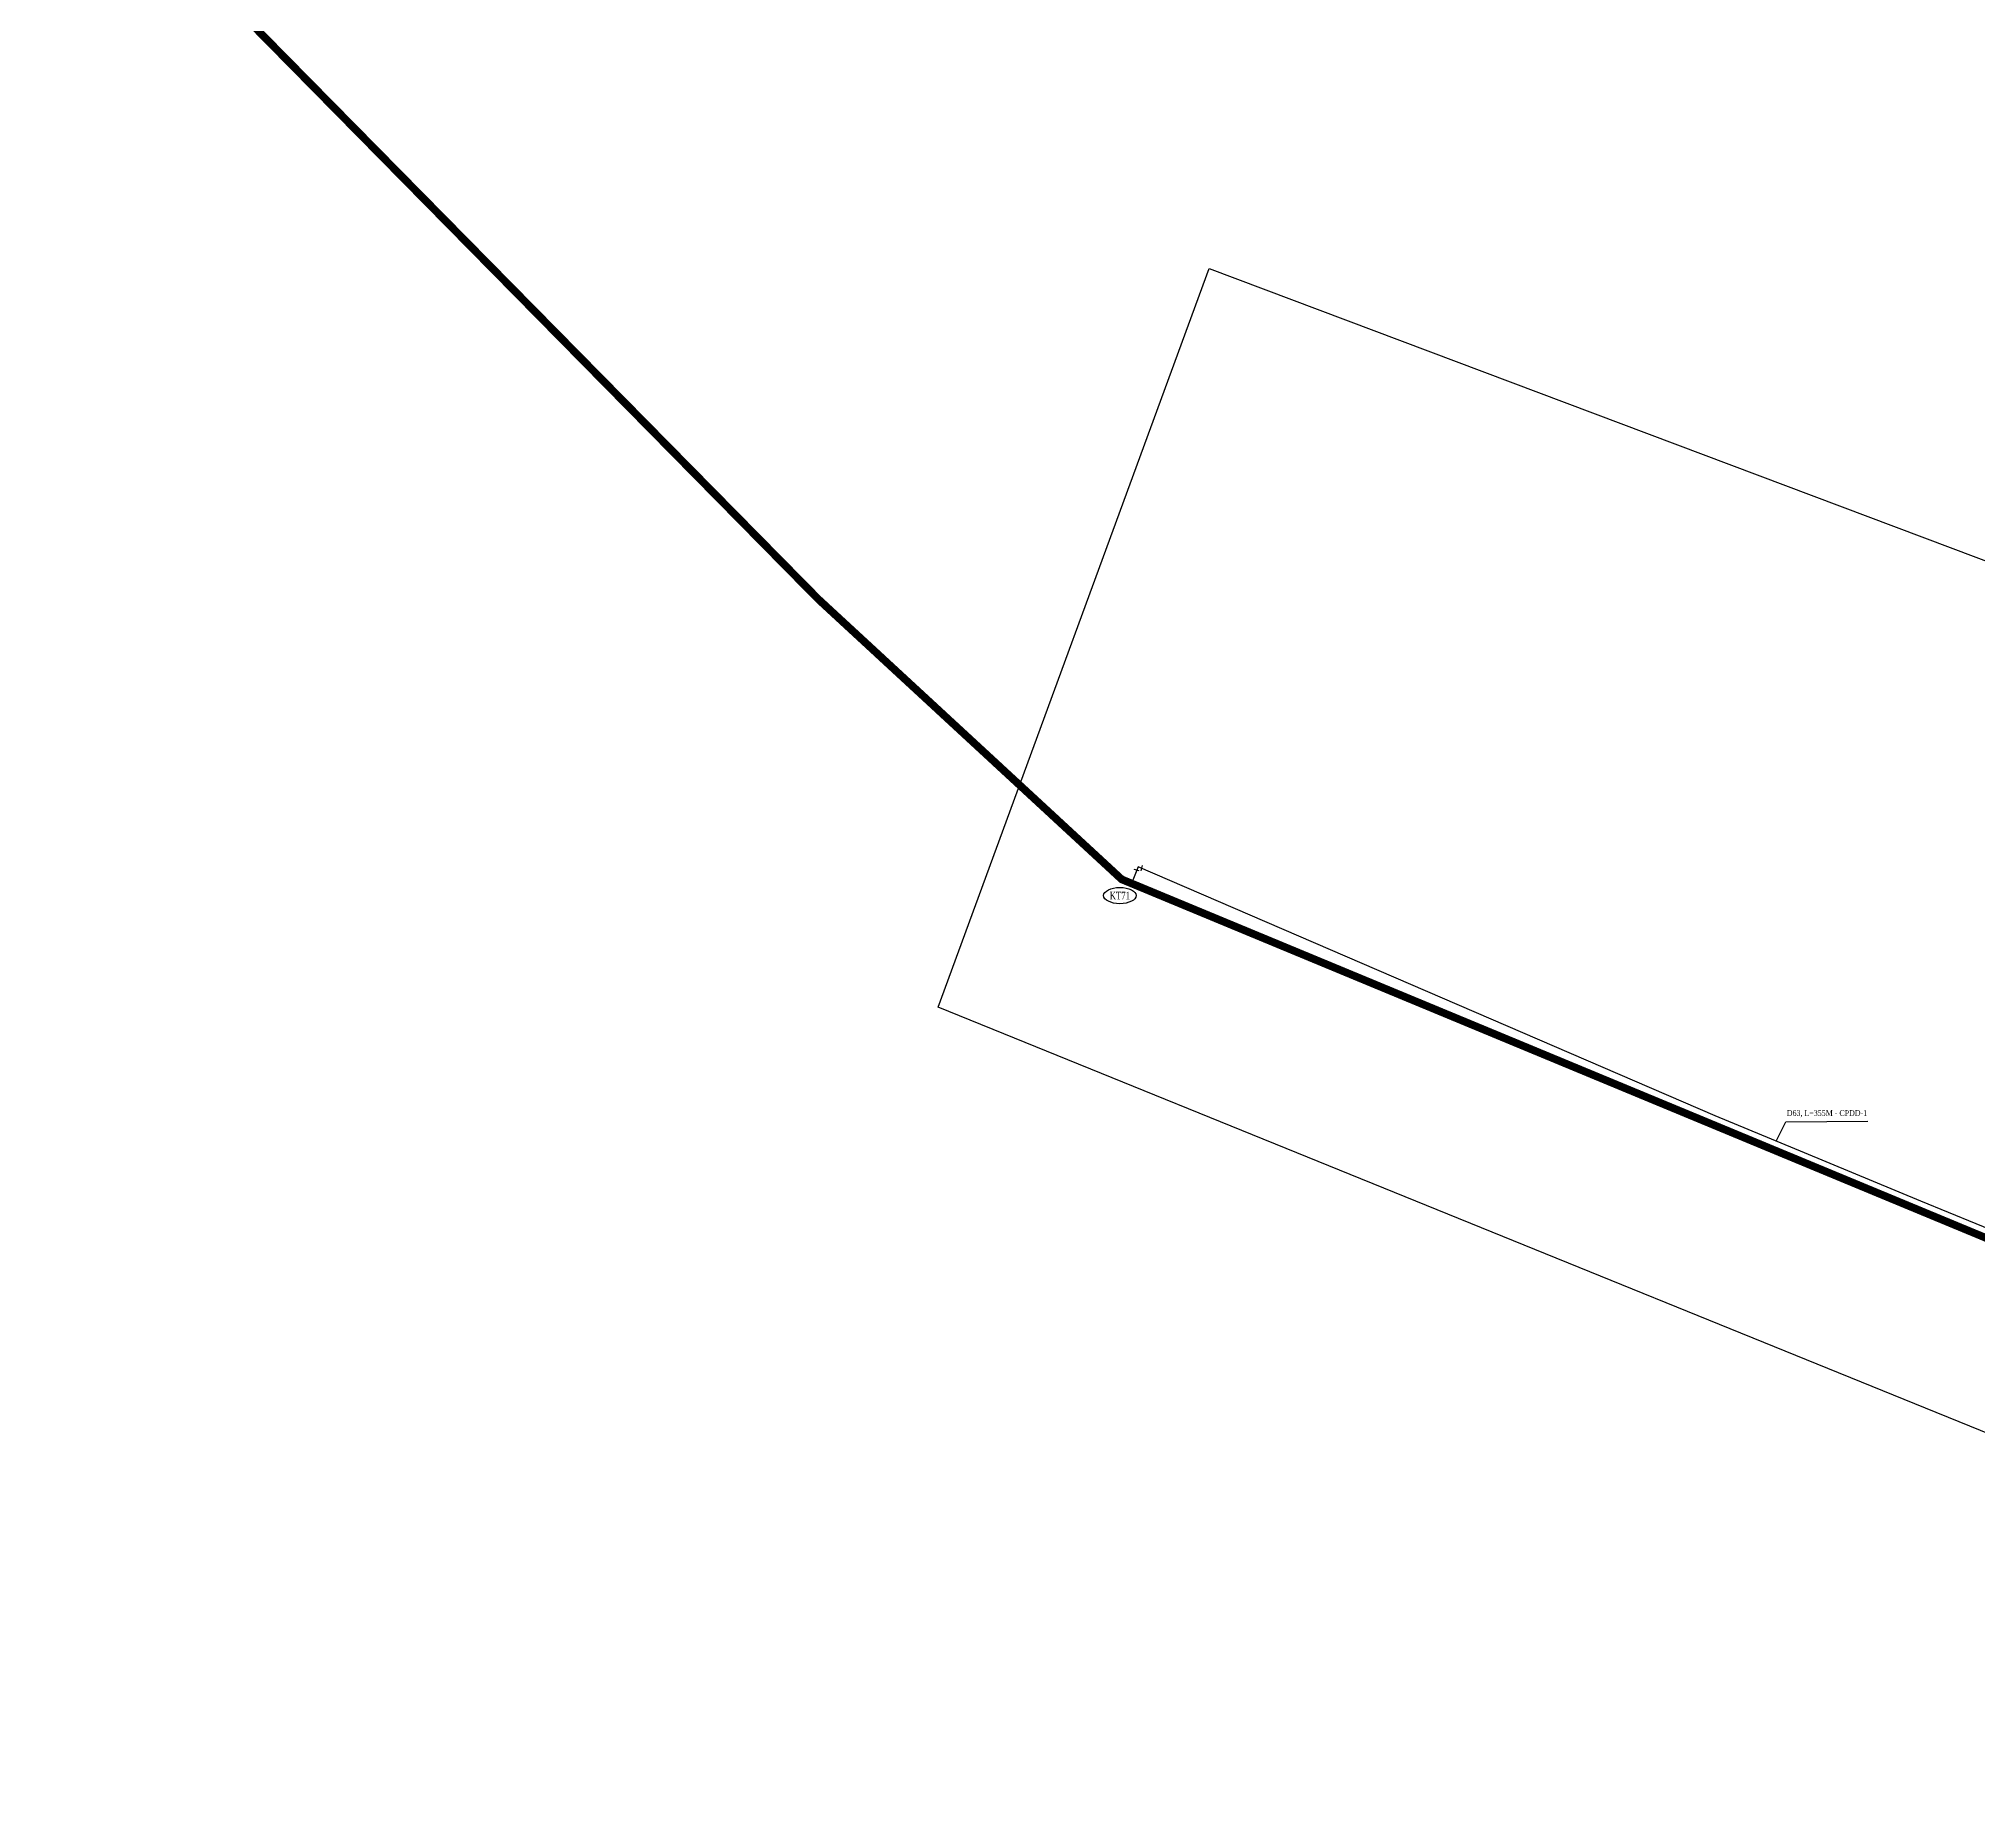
# Model space of a CAD drawing. Extents: x 549410 to 552487, y 2341005 to 2344743.
# Drawn here: x 551571 to 552074, y 2342821 to 2343273 of the extents above; entities that cross this region are included whole.
import ezdxf
from ezdxf.enums import TextEntityAlignment as Align

# ---------------------------------------------------------------- set-up
doc = ezdxf.new("R2010")
doc.units = 0
doc.header["$MEASUREMENT"] = 0
doc.linetypes.add('DASHED', pattern=[0.75, 0.5, -0.25])
for name, color, linetype in [('50', 2, 'Continuous'), ('63', 1, 'Continuous'), ('90', 5, 'DASHED'), ('ten dai khoi thuy', 210, 'Continuous'), ('Text D-L', 7, 'Continuous')]:
    doc.layers.add(name, color=color, linetype=linetype)
doc.styles.add('Text', font='vntimeh.shx', dxfattribs={"width": 0.75, "bigfont": 'vn.shx'})
doc.styles.add('TextNode', font='vntimeh1.shx', dxfattribs={"width": 0.7, "bigfont": 'vn.shx'})
doc.linetypes.add('ZIGZAG', pattern='A,0.0001,-0.2,[131,ltypeshp.shx,S=0.2,R=0,X=-0.2,Y=0],-0.4,[131,ltypeshp.shx,S=0.2,R=180,X=0.2,Y=0],-0.2', length=0.8001)

# ---------------------------------------------------------------- blocks, each defined once
blk = doc.blocks.new('pt')
at = {"color": 3, "linetype": 'Continuous'}
blk.add_line((0.96, -0.69), (0.96, 0.69), dxfattribs=at)
blk = doc.blocks.new('Daudai')
at = {"layer": 'ten dai khoi thuy', "color": 3}
blk.add_circle((0, 0), 0.75, dxfattribs=at)

msp = doc.modelspace()

# ---------------------------------------------------------------- linework, layer by layer
at = {"layer": '63', "linetype": 'ZIGZAG', "ltscale": 10}
msp.add_lwpolyline([(551804.71, 2343021.88), (551875.06, 2343213.56), (552430.52, 2343004.48), (552439.03, 2342837.72), (552300.5, 2342820.55)], close=True, dxfattribs=at)
at = {"layer": '63', "color": 6}
for points in [[(552006.32, 2342993.71), (551856.68, 2343058.29), (551854.91, 2343054.02)], [(552081.27, 2342962.8), (552059.73, 2342971.6), (552029.55, 2342984.12), (552006.32, 2342993.71)]]:
    msp.add_lwpolyline(points, dxfattribs=at)
at = {"layer": '90', "ltscale": 10, "const_width": 2}
msp.add_lwpolyline([(551572.38, 2343332.04), (551773.66, 2343127.77), (551852.37, 2343055.08), (552106.27, 2342949.74), (552295.03, 2342873.11)], dxfattribs=at)
at = {"layer": 'ten dai khoi thuy', "color": 3, "linetype": 'ByBlock'}
msp.add_ellipse((551851.9, 2343050.87), major_axis=(-4.22, 0), ratio=0.497929, dxfattribs=at)
at = {"layer": 'Text D-L', "color": 9}
msp.add_lwpolyline([(552022.15, 2342987.18), (552024.73, 2342992.17), (552045.95, 2342992.37)], dxfattribs=at)

# ---------------------------------------------------------------- block references
at = {"layer": '50'}
for p, rotation in [((551855.95, 2343056.54), 73.05881975216701), ((551856.67, 2343058.26), 343.5636043186282)]:
    msp.add_blockref('pt', p, dxfattribs=dict(at, rotation=rotation))
at = {"layer": 'ten dai khoi thuy'}
msp.add_blockref('Daudai', (551854.91, 2343054.02), dxfattribs=at)

# ---------------------------------------------------------------- texts
at = {"layer": 'ten dai khoi thuy', "color": 2, "style": 'TextNode', "width": 0.75}
msp.add_text('kt71', height=2, dxfattribs=at).set_placement((551851.9, 2343050.87), align=Align.MIDDLE)
at = {"layer": 'Text D-L', "color": 1, "style": 'Text', "width": 0.75}
msp.add_text('D63, L=355m - cpdd-1', height=1.5, dxfattribs=at).set_placement((552024.95, 2342993.25), align=Align.BOTTOM_LEFT)

doc.saveas('drawing.dxf')
